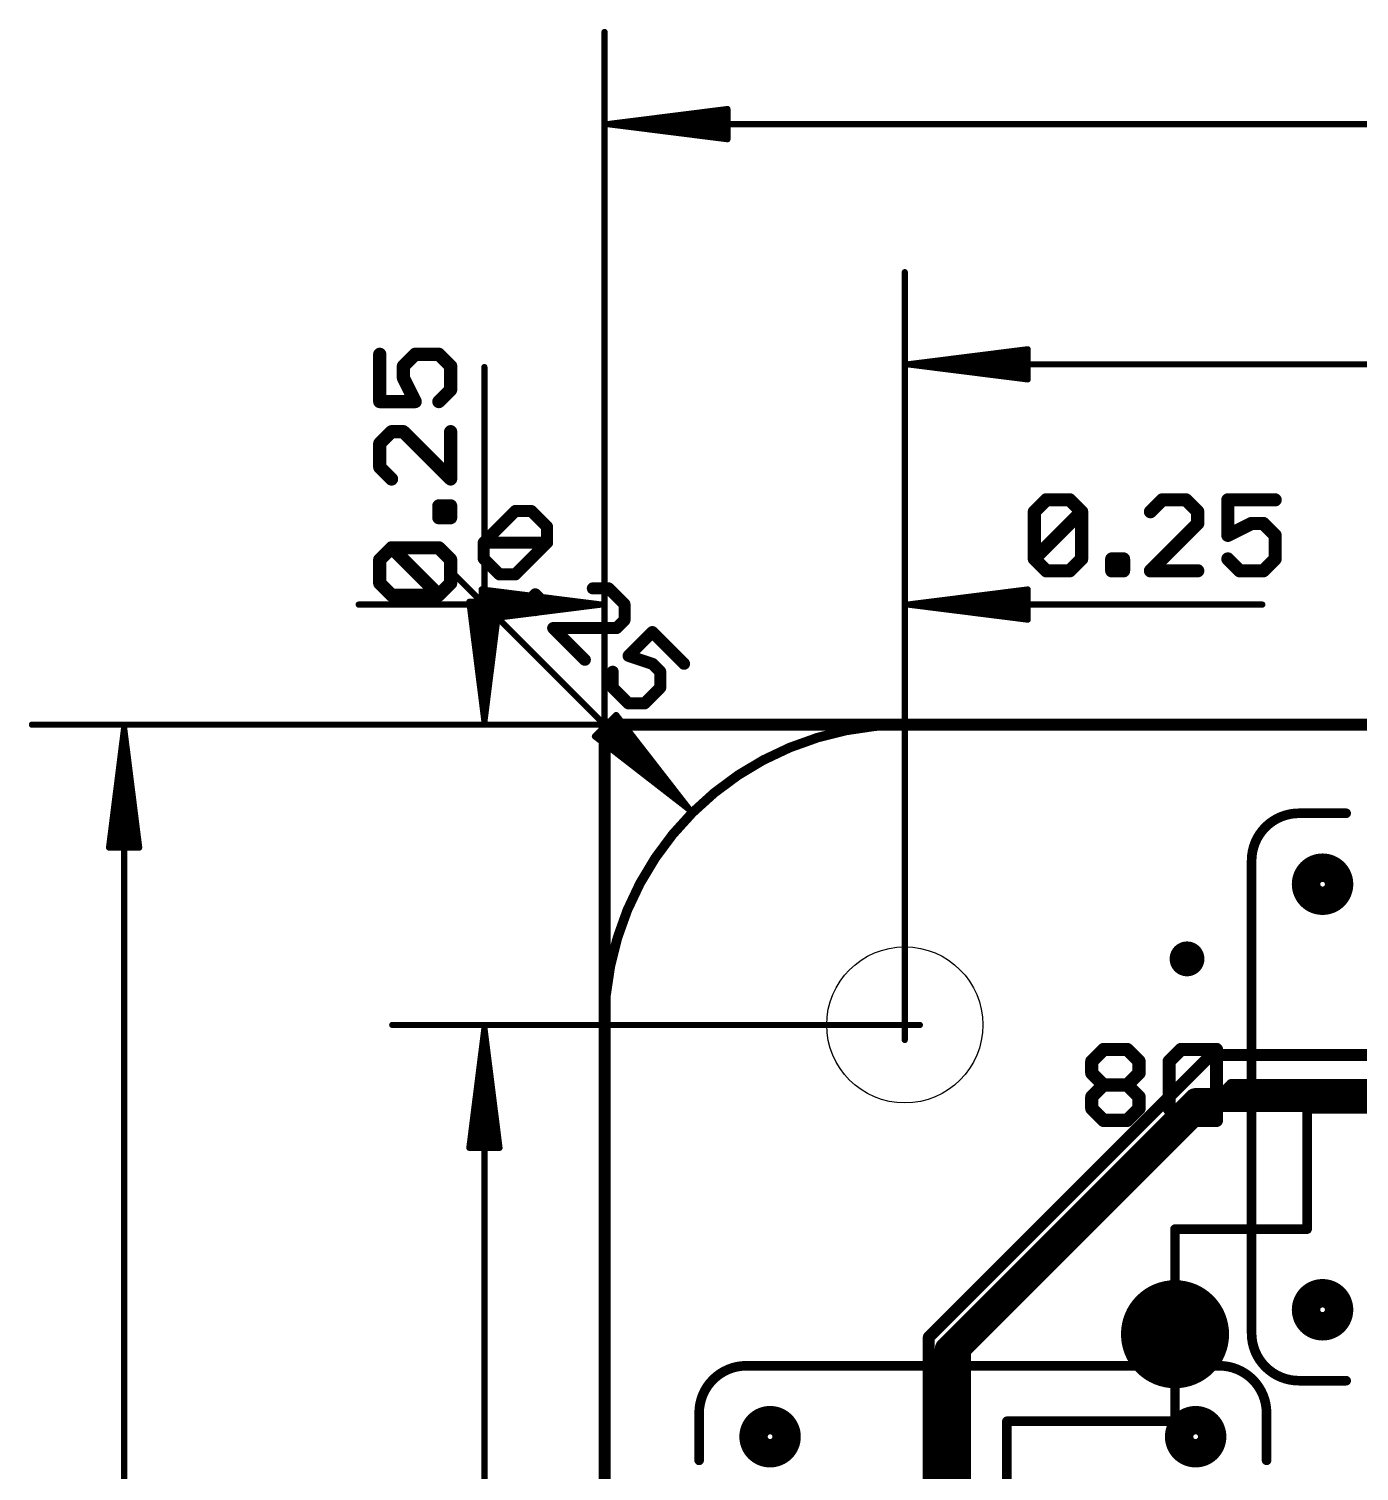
# Model space of a CAD drawing. Extents: x -12 to 110, y -16 to 66.
# Drawn here: x -12.18 to 15.96, y 35.01 to 65.52 of the extents above; entities that cross this region are included whole.
import ezdxf

# ---------------------------------------------------------------- set-up
doc = ezdxf.new("R2010")
doc.units = 0
for name, color, linetype in [('1', 12, 'CONTINUOUS'), ('16', 132, 'CONTINUOUS'), ('17', 110, 'CONTINUOUS'), ('18', 110, 'CONTINUOUS'), ('20', 53, 'CONTINUOUS'), ('22', 40, 'CONTINUOUS'), ('23', 53, 'CONTINUOUS'), ('47', 253, 'CONTINUOUS')]:
    doc.layers.add(name, color=color, linetype=linetype)

# ---------------------------------------------------------------- blocks, each defined once
blk = doc.blocks.new('ROUNDP')
at = {"const_width": 0.5}
blk.add_lwpolyline([(0, -0.25, 1), (0, 0.25, 1), (0, -0.25)], format="xyb", dxfattribs=at)
blk = doc.blocks.new('ROUNDV')
at = {"const_width": 0.5}
blk.add_lwpolyline([(0, -0.25, 1), (0, 0.25, 1), (0, -0.25)], format="xyb", dxfattribs=at)

msp = doc.modelspace()

# ---------------------------------------------------------------- linework, layer by layer
at = {"layer": '1', "const_width": 0.254}
for points in [[(0, 0), (0, 50.8)], [(0, 50.8), (101.6, 50.8)], [(12.827, 43.815), (6.858, 37.846)], [(28.535, 43.815), (12.827, 43.815)], [(7.62, 37.5403), (13.2597, 43.18)], [(25.5366, 43.18), (13.2597, 43.18)], [(6.858, 29.4174), (6.858, 37.846)], [(7.62, 33.147), (7.62, 37.5403)]]:
    msp.add_lwpolyline(points, dxfattribs=at)
at = {"layer": '1', "const_width": 0.127}
for points in [[(0.0635, 50.8, 1), (-0.0635, 50.8)], [(0, 50.8635, 1), (0, 50.7365)], [(12.827, 43.8785, 1), (12.827, 43.7515)], [(12.8719, 43.7701, 1), (12.7821, 43.8599)], [(13.2597, 43.2435, 1), (13.2597, 43.1165)], [(13.3046, 43.1351, 1), (13.2148, 43.2249)], [(6.9215, 37.846, 1), (6.7945, 37.846)], [(6.8131, 37.8909, 1), (6.9029, 37.8011)], [(7.6835, 37.5403, 1), (7.5565, 37.5403)], [(7.5751, 37.5852, 1), (7.6649, 37.4954)]]:
    msp.add_lwpolyline(points, format="xyb", dxfattribs=at)
at = {"layer": '16'}
for points, const_width in [([(0, 0), (0, 50.8)], 0.254), ([(0, 50.8), (101.6, 50.8)], 0.254), ([(7.239, 37.5999), (12.4991, 42.86)], 0.508), ([(22.225, 42.86), (12.4991, 42.86)], 0.508), ([(7.239, 33.782), (7.239, 37.5999)], 0.508)]:
    msp.add_lwpolyline(points, dxfattribs=dict(at, const_width=const_width))
for points, const_width in [([(0.0635, 50.8, 1), (-0.0635, 50.8)], 0.127), ([(0, 50.8635, 1), (0, 50.7365)], 0.127), ([(12.4991, 42.987, 1), (12.4991, 42.733)], 0.254), ([(12.5889, 42.7702, 1), (12.4093, 42.9498)], 0.254), ([(7.366, 37.5999, 1), (7.112, 37.5999)], 0.254), ([(7.1492, 37.6897, 1), (7.3288, 37.5101)], 0.254)]:
    msp.add_lwpolyline(points, format="xyb", dxfattribs=dict(at, const_width=const_width))
at = {"layer": '20'}
for points, const_width in [([(6.35, 50.8, 0.4142), (0, 44.45)], 0.2032), ([(6.35, 50.8508, 1), (6.35, 50.7492)], 0.1016), ([(6.35, 50.7492, 1), (6.35, 50.8508)], 0.1016), ([(0.0508, 44.45, 1), (-0.0508, 44.45)], 0.1016), ([(-0.0508, 44.45, 1), (0.0508, 44.45)], 0.1016)]:
    msp.add_lwpolyline(points, format="xyb", dxfattribs=dict(at, const_width=const_width))
at = {"layer": '20', "const_width": 0.2032}
for points in [[(95.25, 50.8), (6.35, 50.8)], [(0, 44.45), (0, 6.35)]]:
    msp.add_lwpolyline(points, dxfattribs=at)
at = {"layer": '20'}
msp.add_circle((6.35, 44.45), 1.651, dxfattribs=at)
at = {"layer": '22'}
for points, const_width in [([(14.685, 48.926, 0.4142), (13.685, 47.926)], 0.2032), ([(14.685, 48.9768, 1), (14.685, 48.8752)], 0.1016), ([(14.685, 48.8752, 1), (14.685, 48.9768)], 0.1016), ([(15.685, 48.8752, 1), (15.685, 48.9768)], 0.1016), ([(13.7358, 47.926, 1), (13.6342, 47.926)], 0.1016), ([(13.6342, 47.926, 1), (13.7358, 47.926)], 0.1016), ([(15.185, 47.126, 1), (15.185, 47.726, 1), (15.185, 47.126)], 0.7), ([(10.5542, 44.0004, 1), (10.5542, 43.8607)], 0.1397), ([(10.6036, 43.8812, 1), (10.5048, 43.98)], 0.1397), ([(11.1036, 43.98, 1), (11.0048, 43.8812)], 0.1397), ([(11.0542, 43.8607, 1), (11.0542, 44.0004)], 0.1397), ([(12.1914, 44.0004, 1), (12.1914, 43.8607)], 0.1397), ([(12.2408, 43.8812, 1), (12.142, 43.98)], 0.1397), ([(13.0112, 43.9306, 1), (12.8714, 43.9306)], 0.1397), ([(12.9413, 43.8607, 1), (12.9413, 44.0004)], 0.1397), ([(10.2548, 43.73, 1), (10.3536, 43.6312)], 0.1397), ([(10.3741, 43.6806, 1), (10.2344, 43.6806)], 0.1397), ([(11.374, 43.6806, 1), (11.2343, 43.6806)], 0.1397), ([(11.2548, 43.6312, 1), (11.3535, 43.73)], 0.1397), ([(12.0112, 43.6806, 1), (11.8715, 43.6806)], 0.1397), ([(11.892, 43.73, 1), (11.9908, 43.6312)], 0.1397), ([(10.3536, 43.48, 1), (10.2548, 43.3812)], 0.1397), ([(10.2344, 43.4306, 1), (10.3741, 43.4306)], 0.1397), ([(10.5542, 43.2505, 1), (10.5542, 43.1108)], 0.1397), ([(10.6036, 43.1312, 1), (10.5048, 43.23)], 0.1397), ([(11.1036, 43.23, 1), (11.0048, 43.1312)], 0.1397), ([(11.0542, 43.1108, 1), (11.0542, 43.2505)], 0.1397), ([(11.2343, 43.4306, 1), (11.374, 43.4306)], 0.1397), ([(11.3535, 43.3812, 1), (11.2548, 43.48)], 0.1397), ([(10.2548, 42.9801, 1), (10.3536, 42.8813)], 0.1397), ([(10.3741, 42.9307, 1), (10.2344, 42.9307)], 0.1397), ([(10.5048, 43.1312, 1), (10.6036, 43.23)], 0.1397), ([(11.0048, 43.23, 1), (11.1036, 43.1312)], 0.1397), ([(11.374, 42.9307, 1), (11.2343, 42.9307)], 0.1397), ([(11.2548, 42.8813, 1), (11.3535, 42.9801)], 0.1397), ([(10.3536, 42.7301, 1), (10.2548, 42.6313)], 0.1397), ([(10.2344, 42.6807, 1), (10.3741, 42.6807)], 0.1397), ([(11.2343, 42.6807, 1), (11.374, 42.6807)], 0.1397), ([(11.3535, 42.6313, 1), (11.2548, 42.7301)], 0.1397), ([(11.8715, 42.6807, 1), (12.0112, 42.6807)], 0.1397), ([(11.9908, 42.7301, 1), (11.892, 42.6313)], 0.1397), ([(14.859, 42.7228, 1), (14.859, 42.6212)], 0.1016), ([(14.9098, 42.672, 1), (14.8082, 42.672)], 0.1016), ([(10.5542, 42.5006, 1), (10.5542, 42.3608)], 0.1397), ([(10.5048, 42.3813, 1), (10.6036, 42.4801)], 0.1397), ([(11.0048, 42.4801, 1), (11.1036, 42.3813)], 0.1397), ([(11.0542, 42.3608, 1), (11.0542, 42.5006)], 0.1397), ([(12.1914, 42.5006, 1), (12.1914, 42.3608)], 0.1397), ([(12.142, 42.3813, 1), (12.2408, 42.4801)], 0.1397), ([(12.8714, 42.4307, 1), (13.0112, 42.4307)], 0.1397), ([(12.9413, 42.3608, 1), (12.9413, 42.5006)], 0.1397), ([(12.065, 40.1828, 1), (12.065, 40.0812)], 0.1016), ([(12.1158, 40.132, 1), (12.0142, 40.132)], 0.1016), ([(14.8082, 40.132, 1), (14.9098, 40.132)], 0.1016), ([(14.859, 40.0812, 1), (14.859, 40.1828)], 0.1016), ([(15.185, 38.126, 1), (15.185, 38.726, 1), (15.185, 38.126)], 0.7), ([(13.685, 37.926, 0.4142), (14.685, 36.926)], 0.2032), ([(13.7358, 37.926, 1), (13.6342, 37.926)], 0.1016), ([(13.6342, 37.926, 1), (13.7358, 37.926)], 0.1016), ([(3.001, 37.242, 0.4142), (2.001, 36.242)], 0.2032), ([(3.001, 37.2928, 1), (3.001, 37.1912)], 0.1016), ([(3.001, 37.1912, 1), (3.001, 37.2928)], 0.1016), ([(14.001, 36.242, 0.4142), (13.001, 37.242)], 0.2032), ([(13.001, 37.2928, 1), (13.001, 37.1912)], 0.1016), ([(13.001, 37.1912, 1), (13.001, 37.2928)], 0.1016), ([(14.685, 36.9768, 1), (14.685, 36.8752)], 0.1016), ([(14.685, 36.8752, 1), (14.685, 36.9768)], 0.1016), ([(15.685, 36.8752, 1), (15.685, 36.9768)], 0.1016), ([(2.0518, 36.242, 1), (1.9502, 36.242)], 0.1016), ([(3.501, 35.442, 1), (3.501, 36.042, 1), (3.501, 35.442)], 0.7), ([(12.501, 35.442, 1), (12.501, 36.042, 1), (12.501, 35.442)], 0.7), ([(14.0518, 36.242, 1), (13.9502, 36.242)], 0.1016), ([(1.9502, 36.242, 1), (2.0518, 36.242)], 0.1016), ([(8.509, 36.1188, 1), (8.509, 36.0172)], 0.1016), ([(8.5598, 36.068, 1), (8.4582, 36.068)], 0.1016), ([(12.0142, 36.068, 1), (12.1158, 36.068)], 0.1016), ([(12.065, 36.0172, 1), (12.065, 36.1188)], 0.1016), ([(13.9502, 36.242, 1), (14.0518, 36.242)], 0.1016), ([(1.9502, 35.242, 1), (2.0518, 35.242)], 0.1016), ([(13.9502, 35.242, 1), (14.0518, 35.242)], 0.1016)]:
    msp.add_lwpolyline(points, format="xyb", dxfattribs=dict(at, const_width=const_width))
for points, const_width in [([(15.685, 48.926), (14.685, 48.926)], 0.2032), ([(13.685, 47.926), (13.685, 37.926)], 0.2032), ([(10.5542, 43.9306), (10.3042, 43.6806)], 0.2794), ([(11.0542, 43.9306), (10.5542, 43.9306)], 0.2794), ([(11.3041, 43.6806), (11.0542, 43.9306)], 0.2794), ([(11.9414, 43.6806), (12.1914, 43.9306)], 0.2794), ([(12.1914, 43.9306), (12.9413, 43.9306)], 0.2794), ([(12.9413, 43.9306), (12.9413, 42.4307)], 0.2794), ([(10.3042, 43.6806), (10.3042, 43.4306)], 0.2794), ([(11.3041, 43.4306), (11.3041, 43.6806)], 0.2794), ([(11.9414, 42.6807), (11.9414, 43.6806)], 0.2794), ([(10.3042, 43.4306), (10.5542, 43.1806)], 0.2794), ([(10.5542, 43.1806), (10.3042, 42.9307)], 0.2794), ([(11.0542, 43.1806), (10.5542, 43.1806)], 0.2794), ([(11.0542, 43.1806), (11.3041, 43.4306)], 0.2794), ([(11.3041, 42.9307), (11.0542, 43.1806)], 0.2794), ([(10.3042, 42.9307), (10.3042, 42.6807)], 0.2794), ([(11.3041, 42.6807), (11.3041, 42.9307)], 0.2794), ([(10.3042, 42.6807), (10.5542, 42.4307)], 0.2794), ([(11.0542, 42.4307), (11.3041, 42.6807)], 0.2794), ([(12.1914, 42.4307), (11.9414, 42.6807)], 0.2794), ([(24.511, 42.672), (14.859, 42.672)], 0.2032), ([(14.859, 42.672), (14.859, 40.132)], 0.2032), ([(10.5542, 42.4307), (11.0542, 42.4307)], 0.2794), ([(12.9413, 42.4307), (12.1914, 42.4307)], 0.2794), ([(14.859, 40.132), (12.065, 40.132)], 0.2032), ([(12.065, 36.068), (12.065, 40.132)], 0.2032), ([(13.001, 37.242), (3.001, 37.242)], 0.2032), ([(14.685, 36.926), (15.685, 36.926)], 0.2032), ([(2.001, 36.242), (2.001, 35.242)], 0.2032), ([(14.001, 35.242), (14.001, 36.242)], 0.2032), ([(12.065, 36.068), (8.509, 36.068)], 0.2032), ([(8.509, 26.416), (8.509, 36.068)], 0.2032)]:
    msp.add_lwpolyline(points, dxfattribs=dict(at, const_width=const_width))
at = {"layer": '23'}
msp.add_point((6.35, 44.45), dxfattribs=at)
at = {"layer": '47'}
for points, const_width in [([(0, 38.1), (0, 65.45)], 0.13), ([(0.065, 63.5), (2.6, 63.8192)], 0.13), ([(0.065, 63.5), (2.6, 63.76)], 0.13), ([(2.6, 63.8192), (2.6, 63.1808)], 0.13), ([(0.065, 63.5), (2.6, 63.63)], 0.13), ([(0.065, 63.5), (101.535, 63.5)], 0.13), ([(2.6, 63.1808), (0.065, 63.5)], 0.13), ([(2.6, 63.37), (0.065, 63.5)], 0.13), ([(2.6, 63.24), (0.065, 63.5)], 0.13), ([(6.35, 44.45), (6.35, 60.37)], 0.13), ([(-4.7541, 58.6325), (-4.7541, 57.6326)], 0.2794), ([(-4.2541, 58.3825), (-4.0041, 58.6325)], 0.2794), ([(-4.0041, 58.6325), (-3.5042, 58.6325)], 0.2794), ([(-3.5042, 58.6325), (-3.2542, 58.3825)], 0.2794), ([(6.415, 58.42), (8.95, 58.7392)], 0.13), ([(6.415, 58.42), (8.95, 58.68)], 0.13), ([(6.415, 58.42), (8.95, 58.55)], 0.13), ([(8.95, 58.7392), (8.95, 58.1008)], 0.13), ([(-4.2541, 58.1326), (-4.2541, 58.3825)], 0.2794), ([(-4.0041, 57.6326), (-4.2541, 58.1326)], 0.2794), ([(-3.2542, 58.3825), (-3.2542, 57.8826)], 0.2794), ([(-2.54, 50.865), (-2.54, 58.3628)], 0.13), ([(95.185, 58.42), (6.415, 58.42)], 0.13), ([(8.95, 58.1008), (6.415, 58.42)], 0.13), ([(8.95, 58.29), (6.415, 58.42)], 0.13), ([(8.95, 58.16), (6.415, 58.42)], 0.13), ([(-3.2542, 57.8826), (-3.5042, 57.6326)], 0.2794), ([(-4.7541, 57.6326), (-4.0041, 57.6326)], 0.2794), ([(-4.5041, 56.9954), (-4.7541, 56.7454)], 0.2794), ([(-4.2541, 56.9954), (-4.5041, 56.9954)], 0.2794), ([(-3.2542, 55.9954), (-4.2541, 56.9954)], 0.2794), ([(-3.2542, 56.9954), (-3.2542, 55.9954)], 0.2794), ([(-4.7541, 56.7454), (-4.7541, 56.2454)], 0.2794), ([(-4.7541, 56.2454), (-4.5041, 55.9954)], 0.2794), ([(-3.5042, 55.1769), (-3.5042, 55.4268)], 0.2794), ([(-3.5042, 55.4268), (-3.2542, 55.4268)], 0.2794), ([(-3.2542, 55.4268), (-3.2542, 55.1769)], 0.2794), ([(9.0897, 55.3041), (9.3397, 55.5541)], 0.2794), ([(9.3397, 55.5541), (9.8396, 55.5541)], 0.2794), ([(9.8396, 55.5541), (10.0896, 55.3041)], 0.2794), ([(11.7954, 55.5541), (11.5454, 55.3041)], 0.2794), ([(12.2954, 55.5541), (11.7954, 55.5541)], 0.2794), ([(12.5454, 55.3041), (12.2954, 55.5541)], 0.2794), ([(14.1825, 55.5541), (13.1826, 55.5541)], 0.2794), ([(13.1826, 55.5541), (13.1826, 54.8041)], 0.2794), ([(-3.2542, 55.1769), (-3.5042, 55.1769)], 0.2794), ([(-2.5565, 54.6482), (-1.8854, 55.3193)], 0.254), ([(-1.8854, 55.3193), (-1.5499, 55.3193)], 0.254), ([(-1.5499, 55.3193), (-1.2143, 54.9838)], 0.254), ([(0, 44.45), (0, 55.29)], 0.13), ([(6.35, 44.45), (6.35, 55.29)], 0.13), ([(9.0897, 54.3042), (9.0897, 55.3041)], 0.2794), ([(9.0897, 54.3042), (10.0896, 55.3041)], 0.2794), ([(10.0896, 55.3041), (10.0896, 54.3042)], 0.2794), ([(12.5454, 55.0541), (12.5454, 55.3041)], 0.2794), ([(-1.2143, 54.9838), (-1.2143, 54.6482)], 0.254), ([(11.5454, 54.0542), (12.5454, 55.0541)], 0.2794), ([(13.1826, 54.8041), (13.6826, 55.0541)], 0.2794), ([(13.6826, 55.0541), (13.9325, 55.0541)], 0.2794), ([(13.9325, 55.0541), (14.1825, 54.8041)], 0.2794), ([(14.1825, 54.8041), (14.1825, 54.3042)], 0.2794), ([(-4.7541, 54.2896), (-4.5041, 54.5396)], 0.2794), ([(-4.5041, 54.5396), (-3.5042, 54.5396)], 0.2794), ([(-3.5042, 53.5397), (-4.5041, 54.5396)], 0.2794), ([(-3.5042, 54.5396), (-3.2542, 54.2896)], 0.2794), ([(-2.5565, 54.3127), (-2.5565, 54.6482)], 0.254), ([(-2.5565, 54.6482), (-1.2143, 54.6482)], 0.254), ([(-1.2143, 54.6482), (-1.8854, 53.9771)], 0.254), ([(-4.7541, 53.7897), (-4.7541, 54.2896)], 0.2794), ([(-3.2542, 54.2896), (-3.2542, 53.7897)], 0.2794), ([(-2.221, 53.9771), (-2.5565, 54.3127)], 0.254), ([(9.3397, 54.0542), (9.0897, 54.3042)], 0.2794), ([(10.0896, 54.3042), (9.8396, 54.0542)], 0.2794), ([(10.7269, 54.0542), (10.7269, 54.3042)], 0.2794), ([(10.7269, 54.3042), (10.9768, 54.3042)], 0.2794), ([(10.9768, 54.3042), (10.9768, 54.0542)], 0.2794), ([(13.4326, 54.0542), (13.1826, 54.3042)], 0.2794), ([(14.1825, 54.3042), (13.9325, 54.0542)], 0.2794), ([(1.8139, 48.9861), (-3.2922, 54.0922)], 0.13), ([(-1.8854, 53.9771), (-2.221, 53.9771)], 0.254), ([(9.8396, 54.0542), (9.3397, 54.0542)], 0.2794), ([(10.9768, 54.0542), (10.7269, 54.0542)], 0.2794), ([(12.5454, 54.0542), (11.5454, 54.0542)], 0.2794), ([(13.9325, 54.0542), (13.4326, 54.0542)], 0.2794), ([(-4.5041, 53.5397), (-4.7541, 53.7897)], 0.2794), ([(-3.2542, 53.7897), (-3.5042, 53.5397)], 0.2794), ([(-0.065, 53.34), (-2.6, 53.6592)], 0.13), ([(-2.6, 53.6592), (-2.6, 53.0208)], 0.13), ([(-1.6328, 53.3889), (-1.465, 53.5567)], 0.254), ([(-1.465, 53.5567), (-1.2972, 53.3889)], 0.254), ([(0.0874, 53.6821), (-0.2482, 53.6821)], 0.254), ([(0.4229, 53.3465), (0.0874, 53.6821)], 0.254), ([(6.415, 53.34), (8.95, 53.6592)], 0.13), ([(8.95, 53.6592), (8.95, 53.0208)], 0.13), ([(-0.065, 53.34), (-5.2, 53.34)], 0.13), ([(-3.5042, 53.5397), (-4.5041, 53.5397)], 0.2794), ([(-2.54, 50.865), (-2.8592, 53.4)], 0.13), ([(-2.8592, 53.4), (-2.2208, 53.4)], 0.13), ([(-2.54, 50.865), (-2.8, 53.4)], 0.13), ([(-2.54, 50.865), (-2.67, 53.4)], 0.13), ([(-0.065, 53.34), (-2.6, 53.6)], 0.13), ([(-0.065, 53.34), (-2.6, 53.47)], 0.13), ([(-2.6, 53.0208), (-0.065, 53.34)], 0.13), ([(-2.6, 53.21), (-0.065, 53.34)], 0.13), ([(-2.6, 53.08), (-0.065, 53.34)], 0.13), ([(-2.2208, 53.4), (-2.54, 50.865)], 0.13), ([(-2.41, 53.4), (-2.54, 50.865)], 0.13), ([(-2.28, 53.4), (-2.54, 50.865)], 0.13), ([(-1.465, 53.2212), (-1.6328, 53.3889)], 0.254), ([(-1.2972, 53.3889), (-1.465, 53.2212)], 0.254), ([(0.4229, 53.011), (0.4229, 53.3465)], 0.254), ([(6.415, 53.34), (8.95, 53.6)], 0.13), ([(6.415, 53.34), (8.95, 53.47)], 0.13), ([(6.415, 53.34), (13.9128, 53.34)], 0.13), ([(8.95, 53.0208), (6.415, 53.34)], 0.13), ([(8.95, 53.21), (6.415, 53.34)], 0.13), ([(8.95, 53.08), (6.415, 53.34)], 0.13), ([(0.2552, 52.8432), (0.4229, 53.011)], 0.254), ([(-0.4159, 52.1721), (-1.087, 52.8432)], 0.254), ([(-1.087, 52.8432), (0.2552, 52.8432)], 0.254), ([(1.0111, 52.7583), (0.5078, 52.255)], 0.254), ([(1.6822, 52.0872), (1.0111, 52.7583)], 0.254), ([(0.5078, 52.255), (1.0111, 52.0872)], 0.254), ([(1.0111, 52.0872), (1.1789, 51.9195)], 0.254), ([(0.1722, 51.5839), (0.1722, 51.9195)], 0.254), ([(1.1789, 51.9195), (1.1789, 51.5839)], 0.254), ([(0.5078, 51.2484), (0.1722, 51.5839)], 0.254), ([(1.1789, 51.5839), (0.8433, 51.2484)], 0.254), ([(0.8433, 51.2484), (0.5078, 51.2484)], 0.254), ([(0.2471, 51.0043), (-0.2043, 50.5529)], 0.13), ([(1.8139, 48.9861), (0.2052, 50.9625)], 0.13), ([(1.8139, 48.9861), (0.2471, 51.0043)], 0.13), ([(12.7, 50.8), (-12.11, 50.8)], 0.13), ([(-10.16, 50.735), (-10.4792, 48.2)], 0.13), ([(-10.16, 50.735), (-10.42, 48.2)], 0.13), ([(-10.16, 50.735), (-10.29, 48.2)], 0.13), ([(-10.16, 50.735), (-10.16, 0.065)], 0.13), ([(-9.8408, 48.2), (-10.16, 50.735)], 0.13), ([(-10.03, 48.2), (-10.16, 50.735)], 0.13), ([(-9.9, 48.2), (-10.16, 50.735)], 0.13), ([(6.35, 50.8), (-4.49, 50.8)], 0.13), ([(-0.1625, 50.5948), (1.8139, 48.9861)], 0.13), ([(-0.0705, 50.6867), (1.8139, 48.9861)], 0.13), ([(1.8139, 48.9861), (0.1133, 50.8705)], 0.13), ([(-0.2043, 50.5529), (1.8139, 48.9861)], 0.13), ([(-10.4792, 48.2), (-9.8408, 48.2)], 0.13), ([(6.35, 44.1308), (6.35, 44.7692)], 0.13), ([(6.35, 44.45), (-4.49, 44.45)], 0.13), ([(6.35, 44.45), (-4.49, 44.45)], 0.13), ([(-2.54, 44.385), (-2.8592, 41.85)], 0.13), ([(-2.54, 44.385), (-2.8592, 41.85)], 0.13), ([(-2.54, 44.385), (-2.8, 41.85)], 0.13), ([(-2.54, 44.385), (-2.8, 41.85)], 0.13), ([(-2.54, 44.385), (-2.67, 41.85)], 0.13), ([(-2.54, 44.385), (-2.67, 41.85)], 0.13), ([(-2.54, 44.385), (-2.54, 39.25)], 0.13), ([(-2.2208, 41.85), (-2.54, 44.385)], 0.13), ([(-2.41, 41.85), (-2.54, 44.385)], 0.13), ([(-2.28, 41.85), (-2.54, 44.385)], 0.13), ([(-2.54, 6.415), (-2.54, 44.385)], 0.13), ([(-2.2208, 41.85), (-2.54, 44.385)], 0.13), ([(-2.41, 41.85), (-2.54, 44.385)], 0.13), ([(-2.28, 41.85), (-2.54, 44.385)], 0.13), ([(6.0308, 44.45), (6.6692, 44.45)], 0.13), ([(-2.8592, 41.85), (-2.2208, 41.85)], 0.13), ([(-2.8592, 41.85), (-2.2208, 41.85)], 0.13)]:
    msp.add_lwpolyline(points, dxfattribs=dict(at, const_width=const_width))
for points, const_width in [([(0.0325, 65.45, 1), (-0.0325, 65.45)], 0.065), ([(2.6325, 63.8192, 1), (2.5675, 63.8192)], 0.065), ([(2.6041, 63.787, 1), (2.5959, 63.8515)], 0.065), ([(2.6033, 63.7277, 1), (2.5967, 63.7923)], 0.065), ([(0.065, 63.5325, 1), (0.065, 63.4675)], 0.065), ([(0.0691, 63.5322, 1), (0.0609, 63.4678)], 0.065), ([(0.0633, 63.5325, 1), (0.0667, 63.4675)], 0.065), ([(0.0667, 63.5325, 1), (0.0633, 63.4675)], 0.065), ([(0.0683, 63.5323, 1), (0.0617, 63.4677)], 0.065), ([(0.0617, 63.5323, 1), (0.0683, 63.4677)], 0.065), ([(0.0609, 63.5322, 1), (0.0691, 63.4678)], 0.065), ([(2.6017, 63.5975, 1), (2.5983, 63.6625)], 0.065), ([(2.5675, 63.1808, 1), (2.6325, 63.1808)], 0.065), ([(2.5959, 63.1485, 1), (2.6041, 63.213)], 0.065), ([(2.5967, 63.2077, 1), (2.6033, 63.2723)], 0.065), ([(2.5983, 63.3375, 1), (2.6017, 63.4025)], 0.065), ([(6.3825, 60.37, 1), (6.3175, 60.37)], 0.065), ([(-4.6842, 58.6325, 1), (-4.8239, 58.6325)], 0.1397), ([(-4.0041, 58.7024, 1), (-4.0041, 58.5627)], 0.1397), ([(-3.9547, 58.5831, 1), (-4.0535, 58.6819)], 0.1397), ([(-3.4548, 58.6819, 1), (-3.5536, 58.5831)], 0.1397), ([(-3.5042, 58.5627, 1), (-3.5042, 58.7024)], 0.1397), ([(8.9825, 58.7392, 1), (8.9175, 58.7392)], 0.065), ([(8.9541, 58.707, 1), (8.9459, 58.7715)], 0.065), ([(8.9533, 58.6477, 1), (8.9467, 58.7123)], 0.065), ([(8.9517, 58.5175, 1), (8.9483, 58.5825)], 0.065), ([(-4.1843, 58.3825, 1), (-4.324, 58.3825)], 0.1397), ([(-4.3035, 58.4319, 1), (-4.2047, 58.3331)], 0.1397), ([(-4.1916, 58.1638, 1), (-4.3166, 58.1013)], 0.1397), ([(-3.1843, 58.3825, 1), (-3.3241, 58.3825)], 0.1397), ([(-3.3036, 58.3331, 1), (-3.2048, 58.4319)], 0.1397), ([(-2.5075, 58.3628, 1), (-2.5725, 58.3628)], 0.065), ([(6.415, 58.4525, 1), (6.415, 58.3875)], 0.065), ([(6.4191, 58.4522, 1), (6.4109, 58.3878)], 0.065), ([(6.4133, 58.4525, 1), (6.4167, 58.3875)], 0.065), ([(6.4167, 58.4525, 1), (6.4133, 58.3875)], 0.065), ([(6.4183, 58.4523, 1), (6.4117, 58.3877)], 0.065), ([(6.4117, 58.4523, 1), (6.4183, 58.3877)], 0.065), ([(6.4109, 58.4522, 1), (6.4191, 58.3878)], 0.065), ([(8.9483, 58.2575, 1), (8.9517, 58.3225)], 0.065), ([(-4.324, 58.1326, 1), (-4.1843, 58.1326)], 0.1397), ([(-3.2048, 57.8332, 1), (-3.3036, 57.932)], 0.1397), ([(8.9175, 58.1008, 1), (8.9825, 58.1008)], 0.065), ([(8.9459, 58.0685, 1), (8.9541, 58.133)], 0.065), ([(8.9467, 58.1277, 1), (8.9533, 58.1923)], 0.065), ([(-4.7541, 57.7024, 1), (-4.7541, 57.5627)], 0.1397), ([(-4.8239, 57.6326, 1), (-4.6842, 57.6326)], 0.1397), ([(-4.0666, 57.6014, 1), (-3.9417, 57.6638)], 0.1397), ([(-4.0041, 57.5627, 1), (-4.0041, 57.7024)], 0.1397), ([(-3.5536, 57.682, 1), (-3.4548, 57.5832)], 0.1397), ([(-3.3241, 57.8826, 1), (-3.1843, 57.8826)], 0.1397), ([(-4.5041, 57.0652, 1), (-4.5041, 56.9255)], 0.1397), ([(-4.4547, 56.946, 1), (-4.5535, 57.0447)], 0.1397), ([(-4.2047, 57.0447, 1), (-4.3035, 56.946)], 0.1397), ([(-4.2541, 56.9255, 1), (-4.2541, 57.0652)], 0.1397), ([(-3.1843, 56.9954, 1), (-3.3241, 56.9954)], 0.1397), ([(-4.8035, 56.7948, 1), (-4.7047, 56.696)], 0.1397), ([(-4.6842, 56.7454, 1), (-4.8239, 56.7454)], 0.1397), ([(-4.7047, 56.2948, 1), (-4.8035, 56.196)], 0.1397), ([(-4.8239, 56.2454, 1), (-4.6842, 56.2454)], 0.1397), ([(-4.5535, 55.946, 1), (-4.4547, 56.0448)], 0.1397), ([(-3.3241, 55.9954, 1), (-3.1843, 55.9954)], 0.1397), ([(-3.3036, 55.946, 1), (-3.2048, 56.0448)], 0.1397), ([(-3.5042, 55.4967, 1), (-3.5042, 55.357)], 0.1397), ([(-3.4343, 55.4268, 1), (-3.574, 55.4268)], 0.1397), ([(-3.1843, 55.4268, 1), (-3.3241, 55.4268)], 0.1397), ([(-3.2542, 55.357, 1), (-3.2542, 55.4967)], 0.1397), ([(9.3397, 55.6239, 1), (9.3397, 55.4842)], 0.1397), ([(9.3891, 55.5047, 1), (9.2903, 55.6035)], 0.1397), ([(9.889, 55.6035, 1), (9.7902, 55.5047)], 0.1397), ([(9.8396, 55.4842, 1), (9.8396, 55.6239)], 0.1397), ([(11.7954, 55.6239, 1), (11.7954, 55.4842)], 0.1397), ([(11.8448, 55.5047, 1), (11.746, 55.6035)], 0.1397), ([(12.3448, 55.6035, 1), (12.246, 55.5047)], 0.1397), ([(12.2954, 55.4842, 1), (12.2954, 55.6239)], 0.1397), ([(13.2524, 55.5541, 1), (13.1127, 55.5541)], 0.1397), ([(13.1826, 55.6239, 1), (13.1826, 55.4842)], 0.1397), ([(14.1825, 55.4842, 1), (14.1825, 55.6239)], 0.1397), ([(-3.5042, 55.2467, 1), (-3.5042, 55.107)], 0.1397), ([(-3.574, 55.1769, 1), (-3.4343, 55.1769)], 0.1397), ([(-3.3241, 55.1769, 1), (-3.1843, 55.1769)], 0.1397), ([(-3.2542, 55.107, 1), (-3.2542, 55.2467)], 0.1397), ([(-1.8854, 55.3828, 1), (-1.8854, 55.2558)], 0.127), ([(-1.8405, 55.2744, 1), (-1.9303, 55.3642)], 0.127), ([(-1.505, 55.3642, 1), (-1.5948, 55.2744)], 0.127), ([(-1.5499, 55.2558, 1), (-1.5499, 55.3828)], 0.127), ([(0.0325, 55.29, 1), (-0.0325, 55.29)], 0.065), ([(6.3825, 55.29, 1), (6.3175, 55.29)], 0.065), ([(9.1596, 55.3041, 1), (9.0198, 55.3041)], 0.1397), ([(9.0403, 55.3535, 1), (9.1391, 55.2547)], 0.1397), ([(10.1595, 55.3041, 1), (10.0198, 55.3041)], 0.1397), ([(10.139, 55.2547, 1), (10.0402, 55.3535)], 0.1397), ([(10.0402, 55.2547, 1), (10.139, 55.3535)], 0.1397), ([(11.496, 55.3535, 1), (11.5948, 55.2547)], 0.1397), ([(12.6152, 55.3041, 1), (12.4755, 55.3041)], 0.1397), ([(12.496, 55.2547, 1), (12.5947, 55.3535)], 0.1397), ([(-1.1508, 54.9838, 1), (-1.2778, 54.9838)], 0.127), ([(-1.2592, 54.9389, 1), (-1.1694, 55.0287)], 0.127), ([(12.4755, 55.0541, 1), (12.6152, 55.0541)], 0.1397), ([(12.5947, 55.0047, 1), (12.496, 55.1035)], 0.1397), ([(13.1514, 54.8666, 1), (13.2138, 54.7417)], 0.1397), ([(13.6826, 55.124, 1), (13.6826, 54.9843)], 0.1397), ([(13.7138, 54.9916, 1), (13.6513, 55.1166)], 0.1397), ([(13.9819, 55.1035, 1), (13.8831, 55.0047)], 0.1397), ([(13.9325, 54.9843, 1), (13.9325, 55.124)], 0.1397), ([(14.2524, 54.8041, 1), (14.1127, 54.8041)], 0.1397), ([(14.1331, 54.7547, 1), (14.2319, 54.8535)], 0.1397), ([(-4.5041, 54.6095, 1), (-4.5041, 54.4698)], 0.1397), ([(-4.4547, 54.589, 1), (-4.5535, 54.4902)], 0.1397), ([(-4.4547, 54.4902, 1), (-4.5535, 54.589)], 0.1397), ([(-3.4548, 54.589, 1), (-3.5536, 54.4902)], 0.1397), ([(-3.5042, 54.4698, 1), (-3.5042, 54.6095)], 0.1397), ([(-2.493, 54.6482, 1), (-2.62, 54.6482)], 0.127), ([(-2.5565, 54.7117, 1), (-2.5565, 54.5847)], 0.127), ([(-2.6014, 54.6931, 1), (-2.5116, 54.6033)], 0.127), ([(-1.2778, 54.6482, 1), (-1.1508, 54.6482)], 0.127), ([(-1.1694, 54.6033, 1), (-1.2592, 54.6931)], 0.127), ([(-1.2143, 54.5847, 1), (-1.2143, 54.7117)], 0.127), ([(13.1127, 54.8041, 1), (13.2524, 54.8041)], 0.1397), ([(-4.8035, 54.339, 1), (-4.7047, 54.2402)], 0.1397), ([(-4.6842, 54.2896, 1), (-4.8239, 54.2896)], 0.1397), ([(-3.1843, 54.2896, 1), (-3.3241, 54.2896)], 0.1397), ([(-3.3036, 54.2402, 1), (-3.2048, 54.339)], 0.1397), ([(-2.5116, 54.3576, 1), (-2.6014, 54.2678)], 0.127), ([(-2.62, 54.3127, 1), (-2.493, 54.3127)], 0.127), ([(9.0198, 54.3042, 1), (9.1596, 54.3042)], 0.1397), ([(9.1391, 54.3536, 1), (9.0403, 54.2548)], 0.1397), ([(9.0403, 54.3536, 1), (9.1391, 54.2548)], 0.1397), ([(10.0198, 54.3042, 1), (10.1595, 54.3042)], 0.1397), ([(10.139, 54.2548, 1), (10.0402, 54.3536)], 0.1397), ([(10.7967, 54.3042, 1), (10.657, 54.3042)], 0.1397), ([(10.7269, 54.374, 1), (10.7269, 54.2343)], 0.1397), ([(11.0467, 54.3042, 1), (10.907, 54.3042)], 0.1397), ([(10.9768, 54.2343, 1), (10.9768, 54.374)], 0.1397), ([(13.232, 54.3536, 1), (13.1332, 54.2548)], 0.1397), ([(14.1127, 54.3042, 1), (14.2524, 54.3042)], 0.1397), ([(14.2319, 54.2548, 1), (14.1331, 54.3536)], 0.1397), ([(-3.2692, 54.1151, 1), (-3.3151, 54.0692)], 0.065), ([(-2.221, 54.0406, 1), (-2.221, 53.9136)], 0.127), ([(-2.2659, 53.9322, 1), (-2.1761, 54.022)], 0.127), ([(-1.9303, 54.022, 1), (-1.8405, 53.9322)], 0.127), ([(-1.8854, 53.9136, 1), (-1.8854, 54.0406)], 0.127), ([(9.3397, 54.1241, 1), (9.3397, 53.9843)], 0.1397), ([(9.2903, 54.0048, 1), (9.3891, 54.1036)], 0.1397), ([(9.7902, 54.1036, 1), (9.889, 54.0048)], 0.1397), ([(9.8396, 53.9843, 1), (9.8396, 54.1241)], 0.1397), ([(10.7269, 54.1241, 1), (10.7269, 53.9843)], 0.1397), ([(10.657, 54.0542, 1), (10.7967, 54.0542)], 0.1397), ([(10.907, 54.0542, 1), (11.0467, 54.0542)], 0.1397), ([(10.9768, 53.9843, 1), (10.9768, 54.1241)], 0.1397), ([(11.5454, 54.1241, 1), (11.5454, 53.9843)], 0.1397), ([(11.496, 54.1036, 1), (11.5948, 54.0048)], 0.1397), ([(12.5454, 53.9843, 1), (12.5454, 54.1241)], 0.1397), ([(13.4326, 54.1241, 1), (13.4326, 53.9843)], 0.1397), ([(13.3832, 54.0048, 1), (13.482, 54.1036)], 0.1397), ([(13.8831, 54.1036, 1), (13.9819, 54.0048)], 0.1397), ([(13.9325, 53.9843, 1), (13.9325, 54.1241)], 0.1397), ([(-4.7047, 53.8391, 1), (-4.8035, 53.7403)], 0.1397), ([(-4.8239, 53.7897, 1), (-4.6842, 53.7897)], 0.1397), ([(-3.3241, 53.7897, 1), (-3.1843, 53.7897)], 0.1397), ([(-3.2048, 53.7403, 1), (-3.3036, 53.8391)], 0.1397), ([(-2.5959, 53.6915, 1), (-2.6041, 53.627)], 0.065), ([(-2.5675, 53.6592, 1), (-2.6325, 53.6592)], 0.065), ([(-1.4201, 53.6016, 1), (-1.5099, 53.5118)], 0.127), ([(-1.4201, 53.5118, 1), (-1.5099, 53.6016)], 0.127), ([(-0.2482, 53.7456, 1), (-0.2482, 53.6186)], 0.127), ([(0.1323, 53.727, 1), (0.0425, 53.6372)], 0.127), ([(0.0874, 53.6186, 1), (0.0874, 53.7456)], 0.127), ([(8.9825, 53.6592, 1), (8.9175, 53.6592)], 0.065), ([(8.9541, 53.627, 1), (8.9459, 53.6915)], 0.065), ([(-5.2, 53.3725, 1), (-5.2, 53.3075)], 0.065), ([(-4.5041, 53.6096, 1), (-4.5041, 53.4699)], 0.1397), ([(-4.5535, 53.4903, 1), (-4.4547, 53.5891)], 0.1397), ([(-3.5536, 53.5891, 1), (-3.4548, 53.4903)], 0.1397), ([(-3.5536, 53.4903, 1), (-3.4548, 53.5891)], 0.1397), ([(-3.5042, 53.4699, 1), (-3.5042, 53.6096)], 0.1397), ([(-2.827, 53.4041, 1), (-2.8915, 53.3959)], 0.065), ([(-2.8592, 53.4325, 1), (-2.8592, 53.3675)], 0.065), ([(-2.7677, 53.4033, 1), (-2.8323, 53.3967)], 0.065), ([(-2.6375, 53.4017, 1), (-2.7025, 53.3983)], 0.065), ([(-2.5967, 53.6323, 1), (-2.6033, 53.5677)], 0.065), ([(-2.5983, 53.5025, 1), (-2.6017, 53.4375)], 0.065), ([(-2.3775, 53.3983, 1), (-2.4425, 53.4017)], 0.065), ([(-2.2477, 53.3967, 1), (-2.3123, 53.4033)], 0.065), ([(-2.1885, 53.3959, 1), (-2.253, 53.4041)], 0.065), ([(-2.2208, 53.3675, 1), (-2.2208, 53.4325)], 0.065), ([(-1.5879, 53.4338, 1), (-1.6777, 53.344)], 0.127), ([(-1.6777, 53.4338, 1), (-1.5879, 53.344)], 0.127), ([(-1.2523, 53.344, 1), (-1.3421, 53.4338)], 0.127), ([(-1.3421, 53.344, 1), (-1.2523, 53.4338)], 0.127), ([(-0.0609, 53.3078, 1), (-0.0691, 53.3722)], 0.065), ([(-0.0691, 53.3078, 1), (-0.0609, 53.3722)], 0.065), ([(-0.0617, 53.3077, 1), (-0.0683, 53.3723)], 0.065), ([(-0.0683, 53.3077, 1), (-0.0617, 53.3723)], 0.065), ([(-0.0667, 53.3075, 1), (-0.0633, 53.3725)], 0.065), ([(-0.0633, 53.3075, 1), (-0.0667, 53.3725)], 0.065), ([(-0.065, 53.3075, 1), (-0.065, 53.3725)], 0.065), ([(0.4864, 53.3465, 1), (0.3594, 53.3465)], 0.127), ([(0.378, 53.3016, 1), (0.4678, 53.3914)], 0.127), ([(6.415, 53.3725, 1), (6.415, 53.3075)], 0.065), ([(6.4191, 53.3722, 1), (6.4109, 53.3078)], 0.065), ([(6.4133, 53.3725, 1), (6.4167, 53.3075)], 0.065), ([(6.4167, 53.3725, 1), (6.4133, 53.3075)], 0.065), ([(6.4183, 53.3723, 1), (6.4117, 53.3077)], 0.065), ([(6.4117, 53.3723, 1), (6.4183, 53.3077)], 0.065), ([(6.4109, 53.3722, 1), (6.4191, 53.3078)], 0.065), ([(8.9533, 53.5677, 1), (8.9467, 53.6323)], 0.065), ([(8.9517, 53.4375, 1), (8.9483, 53.5025)], 0.065), ([(13.9128, 53.3075, 1), (13.9128, 53.3725)], 0.065), ([(-2.6017, 53.2425, 1), (-2.5983, 53.1775)], 0.065), ([(-2.6033, 53.1123, 1), (-2.5967, 53.0477)], 0.065), ([(-2.6041, 53.053, 1), (-2.5959, 52.9885)], 0.065), ([(-1.5099, 53.2661, 1), (-1.4201, 53.1763)], 0.127), ([(-1.5099, 53.1763, 1), (-1.4201, 53.2661)], 0.127), ([(0.3594, 53.011, 1), (0.4864, 53.011)], 0.127), ([(0.4678, 52.9661, 1), (0.378, 53.0559)], 0.127), ([(8.9459, 52.9885, 1), (8.9541, 53.053)], 0.065), ([(8.9467, 53.0477, 1), (8.9533, 53.1123)], 0.065), ([(8.9483, 53.1775, 1), (8.9517, 53.2425)], 0.065), ([(-2.6325, 53.0208, 1), (-2.5675, 53.0208)], 0.065), ([(-1.0421, 52.8881, 1), (-1.1319, 52.7983)], 0.127), ([(-1.087, 52.9067, 1), (-1.087, 52.7797)], 0.127), ([(0.2103, 52.8881, 1), (0.3001, 52.7983)], 0.127), ([(0.2552, 52.7797, 1), (0.2552, 52.9067)], 0.127), ([(1.056, 52.8032, 1), (0.9662, 52.7134)], 0.127), ([(1.056, 52.7134, 1), (0.9662, 52.8032)], 0.127), ([(8.9175, 53.0208, 1), (8.9825, 53.0208)], 0.065), ([(-0.4608, 52.1272, 1), (-0.371, 52.217)], 0.127), ([(0.5279, 52.3153, 1), (0.4877, 52.1948)], 0.127), ([(0.4629, 52.2999, 1), (0.5527, 52.2101)], 0.127), ([(1.056, 52.1321, 1), (0.9662, 52.0423)], 0.127), ([(0.991, 52.027, 1), (1.0312, 52.1475)], 0.127), ([(1.6373, 52.0423, 1), (1.7271, 52.1321)], 0.127), ([(0.2357, 51.9195, 1), (0.1087, 51.9195)], 0.127), ([(1.2424, 51.9195, 1), (1.1154, 51.9195)], 0.127), ([(1.134, 51.8746, 1), (1.2238, 51.9644)], 0.127), ([(0.2171, 51.6288, 1), (0.1273, 51.539)], 0.127), ([(0.1087, 51.5839, 1), (0.2357, 51.5839)], 0.127), ([(1.1154, 51.5839, 1), (1.2424, 51.5839)], 0.127), ([(1.2238, 51.539, 1), (1.134, 51.6288)], 0.127), ([(0.5078, 51.3119, 1), (0.5078, 51.1849)], 0.127), ([(0.4629, 51.2035, 1), (0.5527, 51.2933)], 0.127), ([(0.7984, 51.2933, 1), (0.8882, 51.2035)], 0.127), ([(0.8433, 51.1849, 1), (0.8433, 51.3119)], 0.127), ([(0.2304, 50.983, 1), (0.18, 50.9419)], 0.065), ([(0.2728, 51.0243, 1), (0.2215, 50.9844)], 0.065), ([(0.2701, 50.9814, 1), (0.2242, 51.0273)], 0.065), ([(-12.11, 50.8325, 1), (-12.11, 50.7675)], 0.065), ([(-10.1275, 50.735, 1), (-10.1925, 50.735)], 0.065), ([(-10.1278, 50.7391, 1), (-10.1922, 50.7309)], 0.065), ([(-10.1275, 50.7333, 1), (-10.1925, 50.7367)], 0.065), ([(-10.1275, 50.7367, 1), (-10.1925, 50.7333)], 0.065), ([(-10.1277, 50.7383, 1), (-10.1923, 50.7317)], 0.065), ([(-10.1277, 50.7317, 1), (-10.1923, 50.7383)], 0.065), ([(-10.1278, 50.7309, 1), (-10.1922, 50.7391)], 0.065), ([(-4.49, 50.8325, 1), (-4.49, 50.7675)], 0.065), ([(-2.5722, 50.8691, 1), (-2.5078, 50.8609)], 0.065), ([(-2.5723, 50.8683, 1), (-2.5077, 50.8617)], 0.065), ([(-2.5725, 50.8633, 1), (-2.5075, 50.8667)], 0.065), ([(-2.5725, 50.8667, 1), (-2.5075, 50.8633)], 0.065), ([(-2.5725, 50.865, 1), (-2.5075, 50.865)], 0.065), ([(-2.5723, 50.8617, 1), (-2.5077, 50.8683)], 0.065), ([(-2.5722, 50.8609, 1), (-2.5078, 50.8691)], 0.065), ([(-0.1419, 50.62, 1), (-0.183, 50.5696)], 0.065), ([(-0.0488, 50.7108, 1), (-0.0923, 50.6626)], 0.065), ([(0.1374, 50.8923, 1), (0.0892, 50.8488)], 0.065), ([(6.35, 50.7675, 1), (6.35, 50.8325)], 0.065), ([(12.7, 50.7675, 1), (12.7, 50.8325)], 0.065), ([(-0.1844, 50.5785, 1), (-0.2243, 50.5272)], 0.065), ([(-0.2273, 50.5758, 1), (-0.1814, 50.5299)], 0.065), ([(1.7882, 48.9662, 1), (1.8396, 49.006)], 0.065), ([(1.7887, 48.9656, 1), (1.8391, 49.0066)], 0.065), ([(1.7898, 48.9643, 1), (1.838, 49.0079)], 0.065), ([(1.7909, 48.9631, 1), (1.8369, 49.0091)], 0.065), ([(1.7921, 48.962, 1), (1.8357, 49.0102)], 0.065), ([(1.7934, 48.9609, 1), (1.8344, 49.0113)], 0.065), ([(1.794, 48.9604, 1), (1.8338, 49.0118)], 0.065), ([(-10.5115, 48.2041, 1), (-10.447, 48.1959)], 0.065), ([(-10.4792, 48.2325, 1), (-10.4792, 48.1675)], 0.065), ([(-10.4523, 48.2033, 1), (-10.3877, 48.1967)], 0.065), ([(-10.3225, 48.2017, 1), (-10.2575, 48.1983)], 0.065), ([(-10.0625, 48.1983, 1), (-9.9975, 48.2017)], 0.065), ([(-9.9323, 48.1967, 1), (-9.8677, 48.2033)], 0.065), ([(-9.873, 48.1959, 1), (-9.8085, 48.2041)], 0.065), ([(-9.8408, 48.1675, 1), (-9.8408, 48.2325)], 0.065), ([(6.3825, 44.7692, 1), (6.3175, 44.7692)], 0.065), ([(-4.49, 44.4825, 1), (-4.49, 44.4175)], 0.065), ([(-4.49, 44.4825, 1), (-4.49, 44.4175)], 0.065), ([(-2.5075, 44.385, 1), (-2.5725, 44.385)], 0.065), ([(-2.5078, 44.3891, 1), (-2.5722, 44.3809)], 0.065), ([(-2.5075, 44.3833, 1), (-2.5725, 44.3867)], 0.065), ([(-2.5075, 44.3867, 1), (-2.5725, 44.3833)], 0.065), ([(-2.5077, 44.3883, 1), (-2.5723, 44.3817)], 0.065), ([(-2.5075, 44.385, 1), (-2.5725, 44.385)], 0.065), ([(-2.5078, 44.3891, 1), (-2.5722, 44.3809)], 0.065), ([(-2.5075, 44.3833, 1), (-2.5725, 44.3867)], 0.065), ([(-2.5075, 44.3867, 1), (-2.5725, 44.3833)], 0.065), ([(-2.5077, 44.3883, 1), (-2.5723, 44.3817)], 0.065), ([(-2.5077, 44.3817, 1), (-2.5723, 44.3883)], 0.065), ([(-2.5077, 44.3817, 1), (-2.5723, 44.3883)], 0.065), ([(-2.5078, 44.3809, 1), (-2.5722, 44.3891)], 0.065), ([(-2.5078, 44.3809, 1), (-2.5722, 44.3891)], 0.065), ([(-0.0325, 44.45, 1), (0.0325, 44.45)], 0.065), ([(6.0308, 44.4825, 1), (6.0308, 44.4175)], 0.065), ([(6.3175, 44.45, 1), (6.3825, 44.45)], 0.065), ([(6.3175, 44.45, 1), (6.3825, 44.45)], 0.065), ([(6.35, 44.4175, 1), (6.35, 44.4825)], 0.065), ([(6.35, 44.4175, 1), (6.35, 44.4825)], 0.065), ([(6.6692, 44.4175, 1), (6.6692, 44.4825)], 0.065), ([(6.3175, 44.1308, 1), (6.3825, 44.1308)], 0.065), ([(-2.8915, 41.8541, 1), (-2.827, 41.8459)], 0.065), ([(-2.8915, 41.8541, 1), (-2.827, 41.8459)], 0.065), ([(-2.8592, 41.8825, 1), (-2.8592, 41.8175)], 0.065), ([(-2.8592, 41.8825, 1), (-2.8592, 41.8175)], 0.065), ([(-2.8323, 41.8533, 1), (-2.7677, 41.8467)], 0.065), ([(-2.8323, 41.8533, 1), (-2.7677, 41.8467)], 0.065), ([(-2.7025, 41.8517, 1), (-2.6375, 41.8483)], 0.065), ([(-2.7025, 41.8517, 1), (-2.6375, 41.8483)], 0.065), ([(-2.4425, 41.8483, 1), (-2.3775, 41.8517)], 0.065), ([(-2.4425, 41.8483, 1), (-2.3775, 41.8517)], 0.065), ([(-2.3123, 41.8467, 1), (-2.2477, 41.8533)], 0.065), ([(-2.3123, 41.8467, 1), (-2.2477, 41.8533)], 0.065), ([(-2.253, 41.8459, 1), (-2.1885, 41.8541)], 0.065), ([(-2.253, 41.8459, 1), (-2.1885, 41.8541)], 0.065), ([(-2.2208, 41.8175, 1), (-2.2208, 41.8825)], 0.065), ([(-2.2208, 41.8175, 1), (-2.2208, 41.8825)], 0.065), ([(-2.5725, 39.25, 1), (-2.5075, 39.25)], 0.065), ([(-0.0325, 38.1, 1), (0.0325, 38.1)], 0.065)]:
    msp.add_lwpolyline(points, format="xyb", dxfattribs=dict(at, const_width=const_width))

# ---------------------------------------------------------------- block references
at = {"layer": '17', "xscale": 2.286, "yscale": 2.286}
msp.add_blockref('ROUNDP', (12.065, 37.9095), dxfattribs=at)
msp.add_blockref('ROUNDP', (12.065, 37.9095), dxfattribs=at)
at = {"layer": '18', "xscale": 0.7366, "yscale": 0.7366}
msp.add_blockref('ROUNDV', (12.319, 45.847), dxfattribs=at)
msp.add_blockref('ROUNDV', (12.319, 45.847), dxfattribs=at)

doc.saveas('drawing.dxf')
